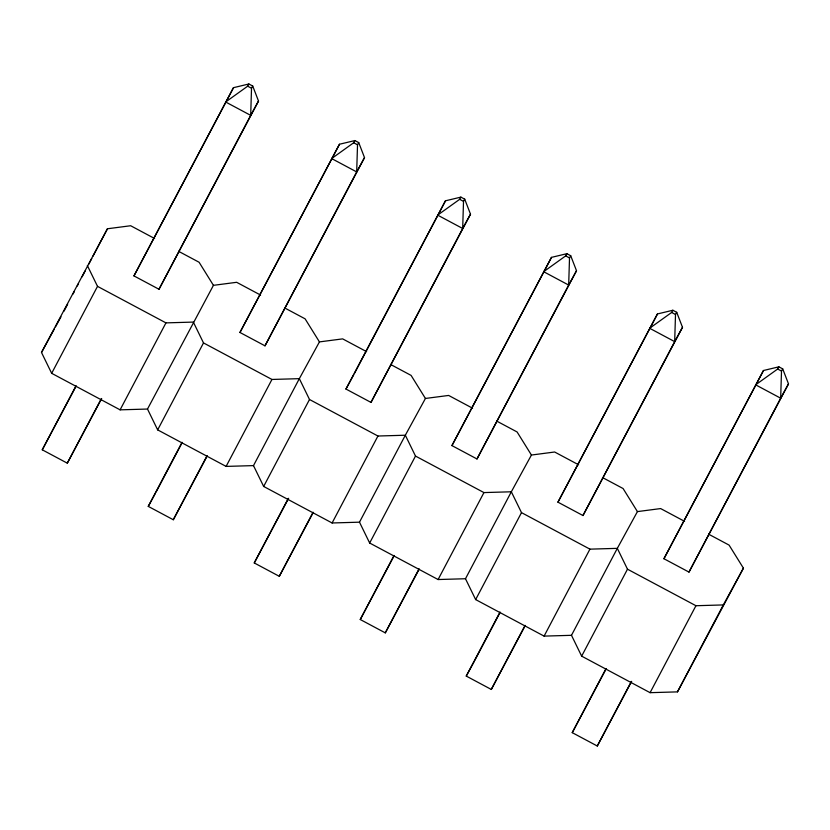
<?xml version="1.0" encoding="UTF-8"?>
<svg xmlns="http://www.w3.org/2000/svg" width="830" height="830" viewBox="0 0 830 830"><rect width="100%" height="100%" fill="white"/><g stroke="black" fill="none" stroke-linecap="round" stroke-linejoin="round"><path stroke-width="1.25" d="M252.725 86.04L251.521 88.229L250.691 115.36L158.997 289.265L133.962 275.902L233.479 87.679L248.886 83.986L252.725 86.04L258.514 101.042L158.997 289.265M358.726 142.604L357.523 144.804L356.682 171.924L264.998 345.83L239.953 332.467L339.48 144.244L354.887 140.56L358.726 142.604L364.515 157.607L264.998 345.83M464.717 199.169L463.514 201.368L462.684 228.489L370.989 402.405L345.954 389.042L445.471 200.808L460.878 197.125L464.717 199.169L470.506 214.171L370.989 402.405M570.718 255.744L569.515 257.933L568.675 285.064L476.991 458.969L451.945 445.606L551.473 257.373L566.88 253.69L570.718 255.744L576.508 270.736L476.991 458.969M676.709 312.308L675.506 314.497L674.676 341.628L582.982 515.534L557.947 502.171L657.464 313.948L672.871 310.254L676.709 312.308L682.499 327.311L582.982 515.534M782.711 368.873L781.507 371.072L780.667 398.193L688.983 572.098L663.938 558.735L763.465 370.512L778.872 366.829L782.711 368.873L788.5 383.875L688.983 572.098M260.61 295.086L236.654 282.304L213.435 285.333L147.501 409.045L120.101 409.844L51.668 373.313L41.5 352.47L107.444 228.769L130.663 225.739L154.619 238.521M64.014 311.146L67.635 304.278M73.061 293.976L74.264 291.693M77.283 285.976L78.487 283.684M82.108 276.815L85.127 271.099M88.748 264.231L91.757 258.514M92.97 256.221L107.444 228.769M51.668 373.313L97.515 286.36L87.347 265.517M101.675 398.514L67.303 463.171L42.268 449.808L76.049 385.743M76.038 386.292L42.268 449.808M233.479 87.679L133.962 275.902M67.303 463.171L101.084 399.106M120.101 409.844L165.948 322.88L193.338 322.082L203.506 342.925L271.95 379.455L299.339 378.656L319.436 341.898L342.655 338.879L366.611 351.661M472.602 408.225L448.646 395.443L425.427 398.462L405.331 435.221L377.94 436.02L309.507 399.5L299.339 378.656L253.492 465.609L226.102 466.408L157.659 429.878L203.506 342.925M207.075 456.22L173.304 519.746L148.259 506.383L182.04 442.307M156.092 492.055L182.029 442.867M339.48 144.244L239.953 332.467M173.304 519.746L207.085 455.67M226.102 466.408L271.95 379.455M578.603 464.79L554.648 452.008L531.428 455.037L511.332 491.785L483.942 492.584L415.498 456.064L405.331 435.221L359.494 522.174L332.104 522.973L263.66 486.453L309.507 399.5M313.066 512.795L279.295 576.311L254.26 562.948L288.041 498.872M288.632 498.28L254.26 562.948M354.389 373.573L445.471 200.808M279.295 576.311L313.076 512.235M332.104 522.973L377.94 436.02M684.594 521.354L660.639 508.572L637.43 511.602L617.323 548.35L589.933 549.149L521.499 512.629L511.332 491.785L465.485 578.738L438.095 579.537L369.661 543.017L415.498 456.064M419.067 569.359L385.296 632.875L360.251 619.512L394.032 555.446M394.022 555.996L360.251 619.512M551.473 257.373L451.945 445.606M385.296 632.875L419.077 568.809M438.095 579.537L483.942 492.584M708.55 534.147L729.082 545.103L743.421 568.166L723.324 604.925L695.934 605.724L627.49 569.193L617.323 548.35L571.486 635.313L544.096 636.112L475.652 599.582L521.499 512.629M525.058 625.924L491.287 689.44L466.252 676.077L500.034 612.011M474.687 660.618L500.023 612.561M657.464 313.948L557.947 502.171M491.287 689.44L525.068 625.374M544.096 636.112L589.933 549.149M743.421 568.166L677.477 691.878L650.087 692.677L581.654 656.146L627.49 569.193M631.661 681.347L597.289 746.014L572.244 732.651L606.025 668.575M606.014 669.136L572.244 732.651M763.465 370.512L663.938 558.735M597.289 746.014L631.07 681.938M650.087 692.677L695.934 605.724M677.477 691.878L723.324 604.925M41.5 352.47L54.292 329.085M55.506 326.854L60.984 316.832M258.514 101.042L250.691 115.36L225.646 101.997L247.682 86.185L248.886 83.986M148.259 506.383L155.49 493.165M364.515 157.607L356.682 171.924L331.647 158.561L353.684 142.75L354.887 140.56M345.954 389.042L353.777 374.714M470.506 214.171L462.684 228.489L437.638 215.126L459.675 199.325L460.878 197.125M576.508 270.736L568.675 285.064L543.64 271.701L565.676 255.889L566.88 253.69M466.252 676.077L474.086 661.759M682.499 327.311L674.676 341.628L649.631 328.265L671.667 312.454L672.871 310.254M788.5 383.875L780.667 398.193L755.632 384.83L777.668 369.018L778.872 366.829M247.682 86.185L251.521 88.229M353.684 142.75L357.523 144.804M459.675 199.325L463.514 201.368M565.676 255.889L569.515 257.933M671.667 312.454L675.506 314.497M777.668 369.018L781.507 371.072M178.564 251.303L199.096 262.259L213.435 285.333M284.565 307.878L305.098 318.834L319.436 341.898M390.557 364.443L411.089 375.399L425.427 398.462M496.558 421.007L517.09 431.963L531.428 455.037M602.549 477.572L623.081 488.528L637.43 511.602M97.515 286.36L165.948 322.88M571.486 635.313L581.654 656.146M465.485 578.738L475.652 599.582M359.494 522.174L369.661 543.017M253.492 465.609L263.66 486.453M147.501 409.045L157.659 429.878"/></g></svg>
